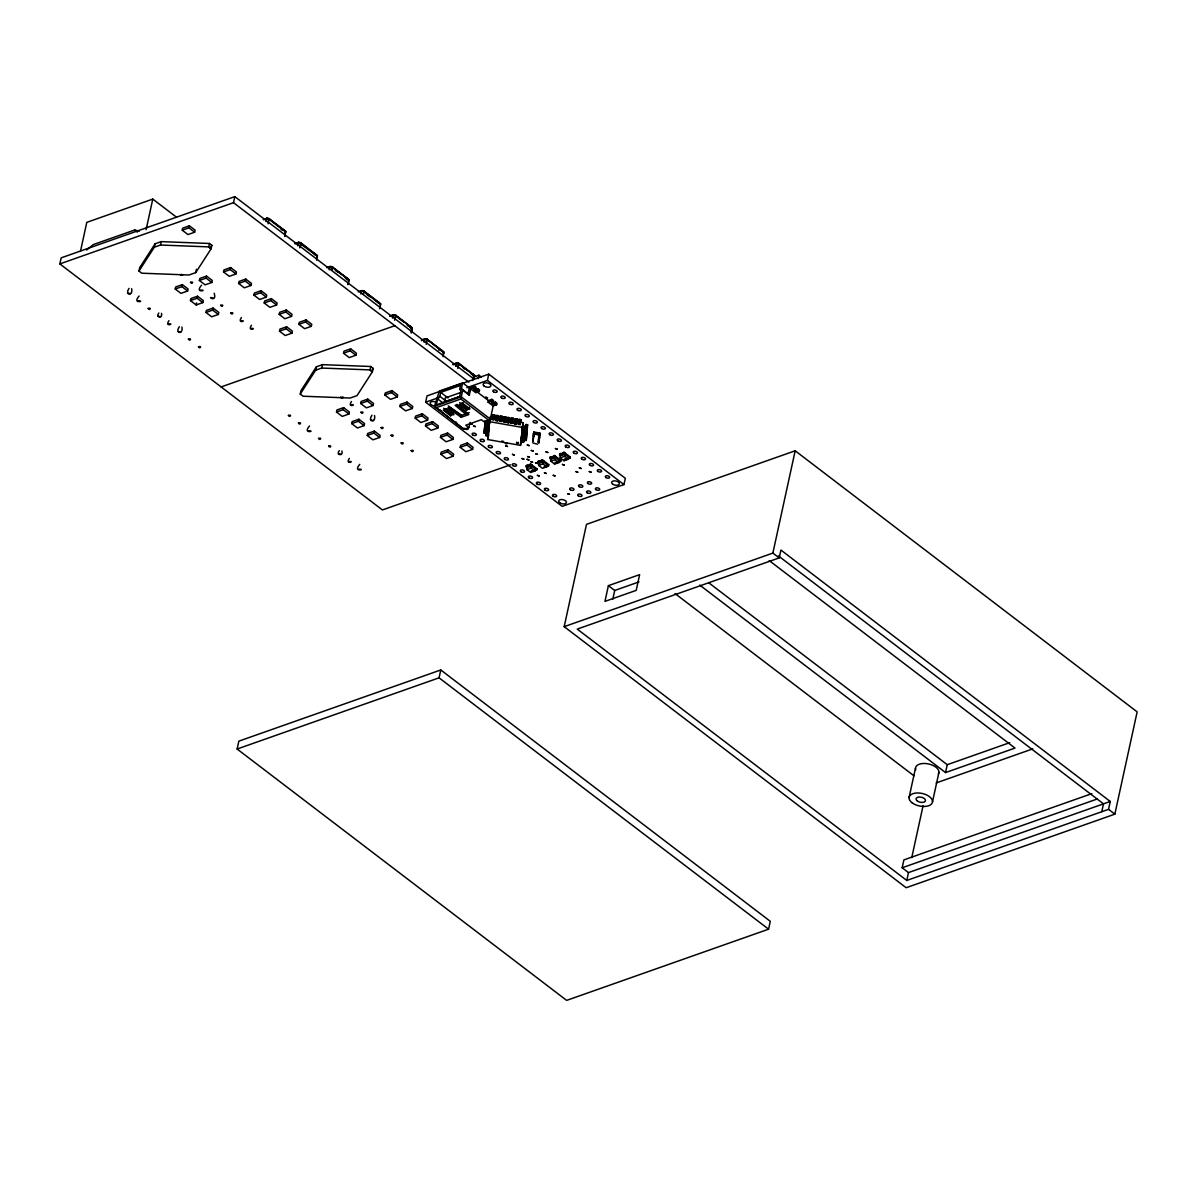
<?xml version="1.0" encoding="UTF-8"?>
<svg xmlns="http://www.w3.org/2000/svg" width="1197" height="1197" viewBox="0 0 1197 1197"><rect width="100%" height="100%" fill="white"/><g stroke="black" fill="none" stroke-linecap="round" stroke-linejoin="round"><path stroke-width="1.5" d="M263.355 219.44L266.677 218.273L269.16 218.722L285.769 231.38L284.916 236.093M317.28 256.876L317.385 255.5L300.791 242.841L298.292 242.393L294.986 243.56M326.601 267.694L329.923 266.512L332.407 266.961L349.015 279.634L348.162 284.332M380.526 305.115L380.631 303.754L364.038 291.08L361.554 290.647L358.232 291.814M389.848 315.933L393.17 314.766L395.653 315.215L412.262 327.873L411.409 332.586M443.773 353.354L443.892 351.993L427.284 339.335L424.8 338.886L421.479 340.053M485.428 433.314L484.022 433.06L484.201 431.638L485.892 431.937L486.266 435.289L488.241 436.052L485.907 435.633L485.518 432.282L484.201 431.638M484.201 430.995L484.381 429.573L486.057 429.873L485.967 430.905L484.201 430.995L485.608 431.249L486.266 435.289M484.381 428.945L484.546 427.524L486.236 427.823L486.147 428.855L484.381 428.945L485.787 429.199L486.446 433.239L488.421 434.002L486.072 433.583L486.162 432.551L488.511 432.97L486.536 432.207M484.546 427.524L485.877 428.167L486.251 431.519L488.6 431.937L486.61 431.174L484.725 425.459L486.416 425.758L486.79 429.125L488.78 429.888L486.431 429.469L486.521 428.436L488.855 428.855L486.88 428.092M484.725 424.83L484.905 423.409L486.595 423.708L486.506 424.74L484.725 424.83L486.132 425.085L486.79 429.125M489.124 425.773L486.775 425.354L485.084 421.344L486.76 421.643L487.149 425.01L489.214 425.384M485.608 431.249L484.381 429.573M485.787 429.199L485.877 428.167M485.967 427.134L484.725 425.459M486.132 425.085L484.905 423.409M486.311 423.02L485.084 421.344M486.416 425.758L486.326 426.79L484.561 426.88M486.76 421.643L486.67 422.676L484.905 422.765M485.907 435.633L485.518 432.282M486.775 425.354L486.401 421.987M486.955 423.289L487.044 422.272L489.468 422.287L487.403 421.928L487.314 422.945L489.304 423.708L486.955 423.289L486.491 420.97L485.084 420.716M486.61 431.174L486.042 426.102M489.034 427.434L486.97 427.06L487.059 426.042L489.124 426.401M522.146 433.464L520.515 445.389L487.658 439.508L489.887 418.366M488.241 436.052L488.421 434.631L486.356 434.272M488.421 434.002L488.6 432.581M488.6 431.937L488.765 430.516L486.7 430.157M488.78 429.888L488.945 428.466M489.304 423.708L489.468 422.287M489.618 423.992L489.917 420.386M492.027 419.758L492.206 418.232L494.077 418.576L493.897 420.102L492.102 419.369M494.6 415.898L494.675 414.97L492.805 414.641L492.64 415.793L494.526 416.137L494.002 418.815L492.132 418.471L492.715 415.554L494.6 415.898L494.077 418.576M494.526 416.137L494.675 414.97M495.767 420.431L495.962 418.905L497.832 419.249L497.653 420.775L495.767 420.431L497.653 420.775M496.546 415.299L496.396 416.466L498.281 416.81L498.431 415.643L496.471 415.703L498.431 415.643M499.523 421.105L499.718 419.578L501.588 419.923L501.408 421.449L499.523 421.105L501.408 421.449M500.301 415.972L500.151 417.14L502.037 417.484L502.186 416.317L500.226 416.376L502.186 416.317M505.164 422.122L505.343 420.596L503.458 420.252L503.368 421.389L505.164 422.122L503.279 421.778L503.398 420.491L504.057 416.646L505.942 416.99L505.777 418.157L503.907 417.813L504.057 416.646M507.034 422.451L507.214 420.925L509.099 421.254L508.92 422.78L507.034 422.451L508.92 422.78M507.812 417.319L507.663 418.486L509.533 418.83C510.521 416.391 505.209 417.828 509.608 418.052M509.608 418.576L507.737 418.247L507.139 421.164L509.024 421.509L509.683 417.663M510.79 423.125L510.969 421.598L512.855 421.928C513.663 425.07 508.246 421.823 512.75 423.065M511.568 417.992L511.418 419.159L513.289 419.489L513.438 418.337L511.478 418.381L513.438 418.337M512.66 423.454L513.363 419.249L511.493 418.92L510.895 421.838L512.78 422.167M514.545 423.798L514.725 422.272L516.595 422.601L516.416 424.127L514.545 423.798L516.416 424.127M515.323 418.666L515.174 419.833L517.044 420.162L517.194 418.995L515.234 419.055L517.194 418.995M518.301 424.471L518.481 422.945L520.351 423.274L520.171 424.8L518.376 424.067M519.079 419.339L518.929 420.506L520.8 420.835L520.276 423.514L518.406 423.184L519.079 419.339L520.949 419.668L520.8 420.835M520.515 445.389L523.074 422.661L490.231 416.78M524.84 440.361L526.336 440.227L524.66 439.912L524.735 438.895L526.426 439.194L524.929 439.329L523.433 442.351L521.084 441.932L521.264 440.511L523.328 440.885L525.109 437.279L526.605 437.129L524.914 436.83L524.825 437.863L526.515 438.162L525.019 438.311M521.353 438.85L523.702 439.269L523.613 440.301L521.264 439.883L521.443 438.461L523.508 438.835L525.288 435.214L526.785 435.08L525.094 434.78L523.598 437.803L521.533 437.429L521.623 436.396L523.688 436.77M521.533 436.8L523.882 437.219L523.792 438.237L521.443 437.818L521.623 436.396M521.623 435.768L521.787 434.346L523.852 434.72L525.274 432.716L526.949 433.015L526.785 434.436L525.378 434.197L523.957 436.187L521.623 435.768L521.787 434.346M521.787 433.703L521.967 432.282L524.032 432.656L525.438 430.666L527.129 430.965L526.964 432.386L525.543 432.132L524.136 434.122L521.787 433.703L521.967 432.282M525.618 428.601L527.219 429.304L525.812 429.05L524.316 432.072L521.967 431.653L522.146 430.232L524.211 430.606L525.992 426.985L527.398 427.239L525.797 426.551M522.236 428.571L524.585 428.99L524.495 430.007L522.146 429.588L522.326 428.167L524.391 428.541L526.171 424.935L527.653 424.785L525.977 424.486L524.481 427.509L522.401 427.149L522.49 426.117L524.555 426.491M522.416 426.506L524.75 426.925L524.66 427.957L522.326 427.538L522.49 426.117M521.084 441.932L521.264 440.511M521.443 438.461L521.264 439.883M522.146 429.588L522.326 428.167M522.461 429.873L523.074 422.661M521.174 441.543L523.239 441.917L523.328 440.885M521.697 435.379L523.777 435.738L523.852 434.72M521.877 433.314L523.942 433.688L524.032 432.656M521.967 431.653L524.121 431.623L524.211 430.606M522.236 429.199L524.301 429.573L524.391 428.541M523.433 442.351L523.523 441.334L521.174 440.915M523.957 436.187L525.468 433.164L526.949 433.015M524.136 434.122L525.633 431.1L527.129 430.965M524.316 432.072L524.406 431.04L522.057 430.621M523.777 435.738L525.274 432.716M523.942 433.688L525.438 430.666M525.977 424.486L525.887 425.519L527.578 425.818L526.082 425.967M525.378 434.197L525.468 433.164M525.543 432.132L525.633 431.1M526.261 440.616L526.426 439.194M526.426 438.551L526.605 437.129M525.199 436.247L526.605 436.501L526.785 435.08M525.722 430.082L527.129 430.322L527.308 428.9M525.902 428.017L527.308 428.272L527.488 426.85M527.488 426.207L527.653 424.785M539.907 433.09L538.859 442.89L539.907 433.09L533.802 431.997L533.458 433.568L532.755 441.798L534.386 433.987L539.054 435.095L537.947 442.456M533.398 436.681L533.802 431.997M284.826 232.053L284.931 230.976L268.951 218.782M332.108 267.425L330.207 266.677L332.197 267.036L348.177 279.215L348.073 280.307M411.424 327.454L411.244 328.936L411.424 327.454L395.444 315.275L389.953 316.158M442.86 353.055L443.04 351.589L427.075 339.394L421.583 340.277M474.581 376.786L474.67 375.708L458.69 363.514L453.199 364.397M491.413 402.731L493.149 402.117L493.493 400.546L491.758 401.16L491.413 402.731L493.314 404.182L493.658 402.596L495.393 401.983L496.979 403.194L496.635 404.766L493.164 405.992L490.276 419.204L489.094 420.506L460.89 398.99L462.685 390.102L461.384 388.741L462.67 382.845L469.314 387.903L474.521 386.062L476.107 387.274L475.763 388.845L474.027 389.459L474.371 387.888M535.613 469.134L535.029 470.975L530.69 472.501L526.889 469.613L526.306 465.498L529.283 465.334L530.66 463.972L536.974 468.79L536.72 469.972L534.61 470.092M535.029 470.975L531.229 468.087L531.498 465.992L527.159 467.518M547.403 464.975L546.82 466.815L542.48 468.356L538.68 465.453L538.096 461.339L541.074 461.174L542.45 459.813L548.765 464.631L548.51 465.813L546.401 465.932M546.82 466.815L543.019 463.927L543.288 461.833L538.949 463.374M559.538 460.695L558.954 462.551L554.6 464.077L550.815 461.174L550.231 457.059L553.194 456.91L554.57 455.533L560.899 460.366L560.645 461.548L558.52 461.668M558.954 462.551L555.154 459.648L555.423 457.553L551.084 459.094M568.964 457.374L568.38 459.214L564.041 460.755L560.241 457.853L559.657 453.738L562.635 453.573L564.011 452.212L570.326 457.03L570.071 458.212L567.962 458.331M568.38 459.214L564.58 456.326L564.849 454.232L560.51 455.773M520.351 423.274L520.875 420.596L518.989 420.267M539.518 437.01L539.293 438.596L539.503 437.773M510.476 464.81L382.412 509.952L59.85 263.909L61.167 257.849L234.836 196.622L474.162 379.18M80.513 251.131L86.782 222.358L152.782 199.091L176.558 217.241M131.64 288.701C133.391 296.377 124.114 295.45 129.067 288.357M146.109 229.674L152.782 199.091M138.972 271.046L139.705 267.634L155.101 243.784L161.206 241.629L209.475 243.47L211.854 245.355L211.121 248.767L195.724 272.617L188.946 275.011L141.8 273.2L138.972 271.046L154.353 247.18L155.101 243.784M138.044 300.941C146.303 300.552 131.446 304.786 139.121 296.033M154.353 247.18L160.473 245.026L161.206 241.629M161.445 313.345C163.316 318.821 154.802 317.774 158.872 313.001M182.228 230.198L182.677 228.163L189.365 225.799L195.096 230.168L194.647 232.203L187.959 234.567L182.228 230.198L188.917 227.834L194.647 232.203M175.211 289.001L175.645 286.966L182.348 284.602L188.064 288.971L187.63 291.006L180.927 293.37L175.211 289.001L181.899 286.637L187.63 291.006M188.917 227.834L189.365 225.799M168.223 323.953C175.6 323.16 164.198 327.798 168.927 320.676M181.899 286.637L182.348 284.602M181.914 327.05C183.68 334.726 174.403 333.798 179.341 326.706M195.724 272.617L196.473 269.22M190.428 300.597L190.862 298.562L197.565 296.213L203.281 300.582L202.847 302.602L196.143 304.966L190.428 300.597L197.116 298.248L202.847 302.602M199.375 280.472L199.824 278.437L206.512 276.073L212.243 280.442L211.794 282.477L205.106 284.841L199.375 280.472L206.079 278.108L211.794 282.477M197.116 298.248L197.565 296.213M196.143 304.966L196.592 302.931M211.121 248.767L208.742 246.881L209.475 243.47M200.483 290.153C208.742 289.749 193.884 293.983 201.56 285.23M206.079 278.108L206.512 276.073M205.959 312.447L206.393 310.412L213.096 308.048L218.812 312.417L218.378 314.452L211.674 316.816L205.959 312.447L212.647 310.083L218.378 314.452M59.85 263.909L233.505 202.682L234.836 196.622M213.126 298.158C205.63 295.36 217.315 303.679 214.188 293.25M212.647 310.083L213.096 308.048M223.525 271.958L223.974 269.924L230.662 267.559L236.393 271.928L235.944 273.963L229.255 276.327L223.525 271.958L230.228 269.594L235.944 273.963M230.228 269.594L230.662 267.559M238.607 283.465L239.041 281.43L245.744 279.066L251.46 283.435L251.026 285.47L244.323 287.819L238.607 283.465L245.295 281.1L251.026 285.47M245.295 281.1L245.744 279.066M240.702 320.826C248.093 320.033 236.692 324.671 241.42 317.549M265.943 221.625L266.677 218.273M268.068 223.734L269.16 218.722M253.884 295.105L254.318 293.085L261.021 290.721L266.751 295.09L266.303 297.125L259.599 299.474L253.884 295.105L260.572 292.756L266.303 297.125M250.757 328.502C258.148 327.709 246.747 332.347 251.475 325.225M260.572 292.756L261.021 290.721M264.193 302.976L264.642 300.941L271.33 298.592L277.061 302.961L276.612 304.981L269.924 307.345L264.193 302.976L270.896 300.627L276.612 304.981M284.677 236.407L285.769 231.38M270.896 300.627L271.33 298.592M279.155 314.392L279.589 312.357L286.292 309.993L292.008 314.362L291.574 316.397L284.871 318.746L279.155 314.392L285.844 312.028L291.574 316.397M297.574 245.744L298.292 242.393M298.592 242.557L316.457 255.485L300.582 242.916L295.075 243.784M279.485 331.165L279.918 329.13L286.622 326.766L292.337 331.135L291.903 333.17L285.2 335.534L279.485 331.165L286.173 328.801L291.903 333.17M285.844 312.028L286.292 309.993M299.699 247.854L300.791 242.841M286.173 328.801L286.622 326.766M298.906 324.312L299.34 322.277L306.043 319.928L311.759 324.297L311.325 326.332L304.622 328.681L298.906 324.312L305.594 321.963L311.325 326.332M316.547 260.213L317.385 255.5M305.594 321.963L306.043 319.928M300.252 394.067L300.986 390.656L316.382 366.806L322.487 364.651L370.756 366.491L373.135 368.377L372.402 371.788L357.005 395.638L350.242 398.032L303.08 396.222L300.252 394.067L315.634 370.217L316.382 366.806M329.19 269.864L329.923 266.512M331.689 270.313L332.407 266.961M237.126 749.023L238.831 741.152L440.78 669.961L770.299 921.316L768.579 929.186L566.645 1000.378L237.126 749.023L439.06 677.831L768.579 929.186M315.634 370.217L321.754 368.048L322.487 364.651M308.437 430.92C316.696 430.516 301.839 434.75 309.514 425.997M348.177 279.215L336.477 270.746M347.923 284.647L349.015 279.634M343.509 353.22L343.958 351.185L350.646 348.821L356.377 353.19L355.928 355.225L349.24 357.589L343.509 353.22L350.212 350.856L355.928 355.225M360.821 293.983L361.554 290.647M336.492 412.022L336.926 409.987L343.629 407.623L349.359 411.992L348.911 414.027L342.207 416.391L336.492 412.022L343.18 409.658L348.911 414.027M350.212 350.856L350.646 348.821M363.828 291.155L361.748 291.185L363.828 291.155L379.793 303.335M363.304 294.432L364.038 291.08M343.18 409.658L343.629 407.623M341.893 450.985C343.763 456.461 335.25 455.414 339.32 450.641M350.766 404.781C358.157 403.988 346.741 408.626 351.484 401.504M351.709 423.618L352.142 421.598L358.846 419.234L364.576 423.603L364.127 425.638L357.424 427.987L351.709 423.618L358.397 421.269L364.127 425.638M379.539 308.766L380.631 303.754M360.656 403.494L361.105 401.459L367.793 399.11L373.524 403.464L373.075 405.499L366.387 407.863L360.656 403.494L367.359 401.13L373.075 405.499M348.656 461.593C356.048 460.8 344.646 465.438 349.374 458.316M358.397 421.269L358.846 419.234M372.402 371.788L370.023 369.903L370.756 366.491M367.359 401.13L367.793 399.11M358.711 469.269C366.97 468.865 352.113 473.099 359.788 464.346M392.436 318.103L393.17 314.766M367.24 435.469L367.674 433.434L374.377 431.085L380.107 435.439L379.658 437.474L372.955 439.838L367.24 435.469L373.928 433.119L379.658 437.474M374.526 415.539C376.277 423.214 367 422.287 371.953 415.209M394.561 320.227L395.653 315.215M373.928 433.119L374.377 431.085M384.806 394.98L385.254 392.945L391.943 390.596L397.673 394.95L397.224 396.985L390.536 399.349L384.806 394.98L391.509 392.616L397.224 396.985M391.509 392.616L391.943 390.596M411.17 332.886L412.262 327.873M399.888 406.486L400.322 404.451L407.025 402.087L412.756 406.456L412.307 408.491L405.603 410.855L399.888 406.486L406.576 404.122L412.307 408.491M406.576 404.122L407.025 402.087M424.067 342.237L424.8 338.886M425.085 339.035L421.494 340.666M427.075 339.394L440.062 349.748M426.192 344.347L427.284 339.335M415.164 418.142L415.613 416.107L422.302 413.743L428.032 418.112L427.583 420.147L420.895 422.496L415.164 418.142L421.853 415.778L427.583 420.147M421.853 415.778L422.302 413.743M425.638 402.207L427.015 395.908L488.765 374.137L625.328 478.291L623.951 484.59L562.201 506.361L425.638 402.207L439.359 397.359M425.474 425.997L425.923 423.977L432.611 421.613L438.341 425.982L437.893 428.017L431.204 430.366L425.474 425.997L432.177 423.648L437.893 428.017M443.04 356.706L443.892 351.993M432.177 423.648L432.611 421.613M437.683 398.915L436.396 404.81L459.663 396.611L460.95 390.716L459.648 389.354L460.501 385.419L440.705 392.392L439.853 396.327L437.683 398.915L442.067 402.252M445.239 410.571L446.631 410.077L452.96 414.895L454.007 414.536L446.735 408.985L443.249 410.212L450.521 415.763L451.568 415.389L445.239 410.571L445.673 408.596M455.683 366.357L456.416 363.005L458.9 363.454L475.508 376.112M440.436 437.414L440.87 435.379L447.573 433.015L453.289 437.384L452.855 439.419L446.152 441.783L440.436 437.414L447.124 435.05L452.855 439.419M457.808 368.467L458.9 363.454M440.765 454.187L441.199 452.152L447.902 449.788L453.633 454.157L453.184 456.192L446.481 458.556L440.765 454.187L447.454 451.823L453.184 456.192M450.521 415.763L452.002 413.429M447.124 435.05L447.573 433.015M447.454 451.823L447.902 449.788M461.219 404.93L462.611 404.451L468.94 409.269L469.972 408.895L462.7 403.359L459.229 404.571L466.501 410.122L467.548 409.763L461.219 404.93L461.653 402.97M462.611 404.451L463.044 402.476M469.239 412.636L461.339 415.479L449.563 407.279L447.828 407.893L461.174 417.289L461.608 415.329L448.262 405.918M475.763 388.845L474.177 387.648L470.705 388.86L469.329 395.16L468.027 393.813L469.314 387.903M472.635 380.571L473.384 377.16L478.935 375.2L481.314 377.01M466.501 410.122L466.935 408.162L459.663 402.611M474.67 375.708L458.616 363.903M460.187 447.349L460.621 445.314L467.324 442.95L473.039 447.319L472.606 449.354L465.902 451.703L460.187 447.349L466.875 444.985L472.606 449.354M468.94 409.269L469.359 407.294M474.177 387.648L474.521 386.062M478.202 378.611L478.935 375.2M474.027 389.459L475.927 390.91L476.256 389.339L478.007 388.726L479.578 389.923L479.234 391.509L475.763 392.721L470.705 388.86M462.67 382.845L439.404 391.045L434.466 406.292L463.763 429.229L468.88 427.628L470.032 422.376M475.927 390.91L477.663 390.297L478.007 388.726M466.875 444.985L467.324 442.95M466.815 387.693L487.403 380.437L488.765 374.137M493.164 405.992L488.092 402.132L488.436 400.561L491.922 399.334L493.493 400.546M484.022 433.06L485.802 432.97M488.092 402.132L491.578 400.905L491.922 399.334M488.765 430.516L486.341 430.501M493.314 404.182L495.049 403.569L495.393 401.983M488.421 434.631L485.982 434.616M492.805 414.641L494.585 415.359M487.658 439.508L488.69 434.78M439.06 677.831L440.78 669.961M505.942 416.99L503.967 417.05M520.949 419.668L518.989 419.728M527.308 428.272L525.707 427.568M527.129 430.322L525.528 429.633M526.964 432.386L525.363 431.683M526.785 434.436L525.184 433.748M526.605 436.501L525.004 435.798M533.727 432.865L533.862 434.526M533.593 434.466L533.727 436.127M526.052 466.68L527.623 465.035M533.174 439.344L533.308 441.005M527.353 466.217L529.298 466.351L529.358 464.421M529.104 465.603L530.66 463.972M539.697 435.558L538.889 437.04M539.413 438.85L538.605 440.331M539.278 440.436L538.47 441.932M535.418 470.436L536.974 468.79M537.842 462.521L539.413 460.89M539.144 462.057L541.089 462.192L541.149 460.276M540.894 461.443L542.45 459.813M544.426 466.172L544.171 467.354L545.727 465.708M547.209 466.276L548.765 464.631M549.977 458.242L551.533 456.611M551.278 457.793L553.209 457.927L553.268 455.997M553.014 457.179L554.57 455.533M559.403 454.92L560.974 453.289M560.705 454.456L562.635 454.591L562.71 452.675M562.455 453.843L564.011 452.212M564.041 460.755L564.625 458.9L565.732 459.753L565.986 458.571M568.77 458.675L570.326 457.03M564.191 626.659L586.485 524.361L795.182 450.79L1137.15 711.871L1114.841 814.155L906.159 887.725L564.191 626.659L772.873 553.089L779.202 557.907L780.908 550.036L1110.247 801.466L1108.527 809.337L906.787 880.453L577.253 629.098L779.202 557.907M608.39 585.662L604.949 601.388L636.206 590.375L639.647 574.635L608.39 585.662L614.704 590.48L639.018 581.907M612.804 599.218L614.704 590.48M772.873 553.089L795.182 450.79M909.047 797.621L915.481 768.115M1110.247 801.466L908.493 872.583L902.179 867.765L903.885 859.895L1091.859 793.626M906.787 880.453L908.493 872.583M911.77 857.561L923.082 805.701M932.508 801.825L938.942 772.319M699.751 585.079L945.54 772.574L947.261 764.703L1009.774 742.664M1101.779 811.716L1103.484 803.845L778.409 555.887M530.69 472.501L531.273 470.66L533.682 471.049M554.6 464.077L555.199 462.222L557.607 462.611M127.989 293.28L130.578 293.609M158.154 316.277L160.742 316.621M178.278 331.629L180.852 331.958M338.601 453.917L341.19 454.262M370.875 420.117L373.449 420.461M209.939 248.348L211.854 245.355M371.22 371.369L373.135 368.377M524.481 427.509L526.171 424.935M524.301 429.573L525.992 426.985M524.121 431.623L525.812 429.05M523.598 437.803L525.288 435.214M523.418 439.853L525.109 437.279M523.239 441.917L524.929 439.329M340.965 396.791C339.724 398.451 344.736 398.212 342.791 396.776M86.618 250.023L93.366 244.547L134.618 230.019L139.376 231.126M263.46 219.664L266.961 218.438M221.131 386.93L394.801 325.704M453.109 364.172L456.416 363.005M453.124 364.786L456.626 363.559M460.546 392.556L445.269 397.943L444.416 401.878L459.693 396.491M490.306 419.055L461.219 396.865L434.466 406.292L435.394 407.519A2.589 2.17 4.9 0 0 436.097 407.728L460.89 398.99M461.174 417.289L468.82 414.596L456.865 404.706L455.129 405.319L465.498 414.012L465.932 412.037L456.85 404.436M489.094 420.506L484.516 422.122L481.344 419.713L465.723 425.219L468.88 427.628M531.917 464.93L527.578 466.471L526.306 465.498M540.82 461.803L543.707 460.77M555.842 456.506L551.503 458.032L550.231 457.059M565.268 453.169L560.929 454.71L559.657 453.738M526.889 469.613L531.229 468.087M538.68 465.453L543.019 463.927M550.815 461.174L555.154 459.648M560.241 457.853L564.58 456.326M559.598 460.815L560.899 460.366M565.732 459.753L566.794 459.035M945.54 772.574L1015.011 748.08L769.207 560.6M936.159 782.943L1032.772 748.873M902.179 867.765L1097.17 799.027M464.167 429.274L436.097 407.728M266.677 218.423L267.066 218.318A1.915 1.032 12.3 0 1 269.325 218.827L269.624 219.096A1.915 1.032 12.3 0 1 269.879 219.65M329.744 267.455L330.133 267.35A1.915 1.032 12.3 0 1 331.554 267.47M332.182 268.652L332.571 268.547A1.915 1.032 12.3 0 0 332.871 267.335L332.571 267.081A1.915 1.032 12.3 0 0 330.312 266.557L329.923 266.677A1.915 1.032 12.3 0 0 329.429 267.604M456.626 363.843L456.237 363.948A1.915 1.032 12.3 0 0 455.698 364.606M506.017 442.86C503.518 443.638 508.83 444.521 506.511 442.95M181.495 274.278L180.627 275.34L182.857 274.786M160.473 245.026L208.742 246.881M321.754 368.048L370.023 369.903M503.982 417.573L505.852 417.918L505.269 420.835L503.398 420.491M487.583 419.863L489.648 420.237L489.483 421.658L487.493 420.895M487.224 420.207L489.558 420.626M487.134 421.239L522.042 427.389M487.239 423.977L489.304 424.351M486.865 424.322L489.214 424.74M536.78 433.419L539.832 433.957L539.024 435.454M533.458 433.568L539.563 434.661M489.034 426.805L486.685 426.386L486.61 427.404L488.945 427.823M521.877 432.686L524.226 433.105M521.712 434.735L524.047 435.154M537.543 444.237L532.934 442.935M501.633 441.065L503.503 441.409M516.595 442.92L518.256 443.204L518.331 442.306M1108.527 809.337L1114.841 814.155M487.403 380.437L623.951 484.59M270.313 220.278L283.39 230.258M365.19 292.652L379.718 303.724M395.369 315.664L404.077 322.307M406.98 324.522L411.334 327.843M563.742 453.394L570.071 458.212M233.505 202.682L468.775 382.142M477.663 390.297L479.234 391.509M491.578 400.905L493.149 402.117M495.049 403.569L496.635 404.766M477.483 392.197L488.436 400.561M554.316 456.715L560.645 461.548M461.384 388.741L468.027 393.813M462.685 390.102L469.329 395.16M708.863 582.864L947.261 764.703M542.181 460.995L548.51 465.813M538.096 461.339L539.368 462.311M440.705 392.392L448.007 397.973M439.853 396.327L445.688 400.786M530.391 465.154L536.72 469.972M449.593 410.032L453.394 412.935M443.683 408.237L446.586 410.466M675.033 593.562L914.014 775.851M134.618 230.019L137.326 232.083M458.9 364.352L458.96 364.397A1.915 1.032 12.3 0 0 458.062 363.948M456.356 364.591L456.117 364.367A1.915 1.032 12.3 0 1 456.416 363.155L456.805 363.05A1.915 1.032 12.3 0 1 459.079 363.559L459.379 363.828A1.915 1.032 12.3 0 1 459.618 364.382M427.568 340.487L427.269 340.232A1.915 1.032 12.3 0 0 426.88 340.008M395.653 316.113L395.953 316.367A1.915 1.032 12.3 0 1 396.132 316.651A1.915 1.032 12.3 0 0 396.117 315.574L395.818 315.32A1.915 1.032 12.3 0 0 393.559 314.811L393.17 314.916A1.915 1.032 12.3 0 0 392.676 315.305M269.16 219.62L269.205 219.664A1.915 1.032 12.3 0 0 267.335 219.066M486.85 420.626L487.314 422.945M486.221 424.052L486.97 427.06M485.698 430.217L486.446 433.239M467.788 427.658A2.185 1.167 12.3 0 1 467.189 429.424A2.185 1.167 12.3 0 1 464.107 428.152M441.454 410.87A2.185 1.167 12.3 0 1 440.002 409.778M456.581 422.661A2.185 1.167 12.3 0 1 456.072 422.032M434.9 405.948A3.95 2.125 12.3 0 1 430.187 403.015A3.95 2.125 12.3 0 1 435.244 401.848M915.75 769.851A11.94 6.419 12.3 0 1 927.765 763.791A11.94 6.419 12.3 0 1 938.403 773.905M427.942 340.517A1.915 1.032 12.3 0 0 427.748 339.709L427.449 339.439A1.915 1.032 12.3 0 0 425.174 338.931L424.785 339.035A1.915 1.032 12.3 0 0 424.307 339.963A1.915 1.032 12.3 0 0 424.067 340.487M438.775 350.033A1.915 1.032 12.3 0 1 441.154 350.003A1.915 1.032 12.3 0 1 442.142 351.424M441.199 350.901A1.915 1.032 12.3 0 1 441.843 351.394M407.459 325.749A1.915 1.032 12.3 0 1 409.748 325.988A1.915 1.032 12.3 0 1 410.511 327.305M409.943 327.005A1.915 1.032 12.3 0 1 410.227 327.275M364.501 292.502A1.915 1.032 12.3 0 0 364.501 291.455L364.202 291.2A1.915 1.032 12.3 0 0 361.928 290.691L361.539 290.796A1.915 1.032 12.3 0 0 361 291.44M376.247 301.524A1.915 1.032 12.3 0 1 378.491 302.093A1.915 1.032 12.3 0 1 378.686 303.395A1.915 1.032 12.3 0 0 377.504 302.467M361.763 291.47A1.915 1.032 12.3 0 1 362.706 291.484M366.88 294.567A7.885 4.234 12.3 0 1 369.574 296.632M471.109 373.898A1.915 1.032 12.3 0 1 473.369 374.466A1.915 1.032 12.3 0 1 473.563 375.753M473.473 375.514A1.915 1.032 12.3 0 1 473.384 376.546M472.381 374.841A1.915 1.032 12.3 0 1 473.189 375.26M463.299 367.898A7.885 4.234 12.3 0 1 464.451 368.99M345.574 277.435A1.915 1.032 12.3 0 1 347.31 278.527A1.915 1.032 12.3 0 1 346.337 279.529M332.018 267.634A1.915 1.032 12.3 0 1 332.407 267.859L332.706 268.128A1.915 1.032 12.3 0 1 332.961 268.682M345.394 278.228A1.915 1.032 12.3 0 1 345.873 278.347M346.696 278.766A1.915 1.032 12.3 0 1 347.19 279.589M335.25 270.447A7.885 4.234 12.3 0 1 337.958 272.512M300.956 244.427A1.915 1.032 12.3 0 0 301.255 243.215L300.956 242.946A1.915 1.032 12.3 0 0 298.681 242.437L298.292 242.542A1.915 1.032 12.3 0 0 297.814 243.485A1.915 1.032 12.3 0 1 298.128 243.335L298.517 243.23A1.915 1.032 12.3 0 1 300.387 243.515M314.422 253.435A1.915 1.032 12.3 0 1 315.439 255.141M301.075 244.008A1.915 1.032 12.3 0 1 301.27 244.831M314.257 254.228A1.915 1.032 12.3 0 1 314.691 254.407M315.35 254.916A1.915 1.032 12.3 0 1 315.559 255.47M266.377 219.635A1.915 1.032 12.3 0 1 266.377 218.602M280.966 229.255A1.915 1.032 12.3 0 1 283.031 229.405A1.915 1.032 12.3 0 1 284.108 230.557M266.018 219.605A1.915 1.032 12.3 0 1 266.198 219.38M281.654 229.929A1.915 1.032 12.3 0 1 283.45 230.527M470.197 423.588L472.007 424.187L470.197 423.588M473.578 425.982L475.404 426.581L473.578 425.982M485.713 397.254L487.523 397.853L485.713 397.254M505.688 445.838L507.498 446.451L505.688 445.838M512.481 454.381L514.306 454.98L512.481 454.381M522.057 458.526L523.867 459.124L522.057 458.526M527.323 445.03L529.134 445.628L527.323 445.03M527.114 459.334L528.939 459.947L527.114 459.334M527.608 456.566L529.433 457.164L527.608 456.566M531.303 450.431L533.114 451.03L531.303 450.431M530.78 461.638L532.59 462.237L530.78 461.638M535.643 453.738L537.453 454.336L535.643 453.738M535.553 462.82L537.363 463.419L535.553 462.82M537.393 475.344L539.204 475.942L537.393 475.344M545.982 451.882L547.792 452.481L545.982 451.882M544.44 472.845L546.266 473.443L544.44 472.845M553.223 475.314L555.034 475.912L553.223 475.314M555.423 448.561L557.233 449.159L555.423 448.561M562.455 464.451L564.266 465.049L562.455 464.451M567.647 493.703L569.473 494.301L567.647 493.703M575.952 471.603L577.777 472.202L575.952 471.603M579.348 467.892L581.173 468.491L579.348 467.892M589.298 471.543L591.123 472.142L589.298 471.543M496.471 416.227L495.887 419.145L497.757 419.489L498.356 416.571L496.471 416.227M500.226 416.9L499.643 419.818L501.513 420.162L502.097 417.244L500.226 416.9M515.234 419.593L514.65 422.511L516.535 422.84L517.119 419.923L515.234 419.593M148.189 308.437C149.535 311.489 152.169 306.836 148.189 308.437M190.518 282.312C191.849 285.365 194.498 280.697 190.518 282.312M188.408 339.125C189.754 342.177 192.388 337.509 188.408 339.125M198.478 346.786C199.809 349.838 202.443 345.185 198.478 346.786M220.682 305.31C222.029 308.362 224.662 303.709 220.682 305.31M230.737 312.986C232.083 316.038 234.717 311.37 230.737 312.986M288.417 415.404C289.749 418.456 292.397 413.788 288.417 415.404M298.472 423.065C299.804 426.117 302.452 421.464 298.472 423.065M318.582 438.416C319.913 441.469 322.562 436.8 318.582 438.416M328.636 446.077C329.983 449.129 332.616 444.476 328.636 446.077M360.91 412.277C362.242 415.329 364.89 410.661 360.91 412.277M381.02 427.613C382.352 430.666 385 425.997 381.02 427.613M391.075 435.289C392.407 438.341 395.055 433.673 391.075 435.289M401.13 442.95C402.461 446.002 405.11 441.349 401.13 442.95M411.184 450.626C412.516 453.678 415.164 449.01 411.184 450.626M516.58 442.396L517.328 443.638L518.555 443.204L516.58 442.396M605.906 477.513A2.185 1.167 12.3 0 0 609.527 477.633A2.185 1.167 12.3 0 0 607.029 475.718A2.185 1.167 12.3 0 0 605.906 477.513M597.872 471.394A2.185 1.167 12.3 0 0 601.507 471.498A2.185 1.167 12.3 0 0 598.994 469.598A2.185 1.167 12.3 0 0 597.872 471.394M484.127 386.062A3.95 2.125 12.3 0 0 490.695 386.272A3.95 2.125 12.3 0 0 486.177 382.816A3.95 2.125 12.3 0 0 484.127 386.062M525.573 416.242A2.185 1.167 12.3 0 0 529.209 416.361A2.185 1.167 12.3 0 0 526.71 414.446A2.185 1.167 12.3 0 0 525.573 416.242M517.538 410.122A2.185 1.167 12.3 0 0 521.174 410.242A2.185 1.167 12.3 0 0 518.675 408.327A2.185 1.167 12.3 0 0 517.538 410.122M589.837 465.259A2.185 1.167 12.3 0 0 593.473 465.379A2.185 1.167 12.3 0 0 590.959 463.463A2.185 1.167 12.3 0 0 589.837 465.259M488.705 447.154A2.185 1.167 12.3 0 0 492.341 447.274A2.185 1.167 12.3 0 0 489.842 445.374A2.185 1.167 12.3 0 0 488.705 447.154M480.67 441.035A2.185 1.167 12.3 0 0 484.306 441.154A2.185 1.167 12.3 0 0 481.807 439.239A2.185 1.167 12.3 0 0 480.67 441.035M472.65 434.9A2.185 1.167 12.3 0 0 476.271 435.02A2.185 1.167 12.3 0 0 473.773 433.119A2.185 1.167 12.3 0 0 472.65 434.9M501.483 397.868A2.185 1.167 12.3 0 0 505.119 397.988A2.185 1.167 12.3 0 0 502.605 396.072A2.185 1.167 12.3 0 0 501.483 397.868M493.448 391.733A2.185 1.167 12.3 0 0 497.084 391.853A2.185 1.167 12.3 0 0 494.57 389.938A2.185 1.167 12.3 0 0 493.448 391.733M578.331 495.842A2.185 1.167 12.3 0 0 581.951 495.947A2.185 1.167 12.3 0 0 579.453 494.047A2.185 1.167 12.3 0 0 578.331 495.842M570.296 489.708A2.185 1.167 12.3 0 0 573.917 489.827A2.185 1.167 12.3 0 0 571.418 487.912A2.185 1.167 12.3 0 0 570.296 489.708M587.143 492.73A2.185 1.167 12.3 0 0 590.779 492.85A2.185 1.167 12.3 0 0 588.281 490.935A2.185 1.167 12.3 0 0 587.143 492.73M595.971 489.618A2.185 1.167 12.3 0 0 599.607 489.738A2.185 1.167 12.3 0 0 597.094 487.822A2.185 1.167 12.3 0 0 595.971 489.618M587.936 483.498A2.185 1.167 12.3 0 0 591.572 483.603A2.185 1.167 12.3 0 0 589.059 481.703A2.185 1.167 12.3 0 0 587.936 483.498M579.109 486.595A2.185 1.167 12.3 0 0 582.744 486.715A2.185 1.167 12.3 0 0 580.246 484.8A2.185 1.167 12.3 0 0 579.109 486.595M549.677 434.631A2.185 1.167 12.3 0 0 553.313 434.75A2.185 1.167 12.3 0 0 550.8 432.835A2.185 1.167 12.3 0 0 549.677 434.631M565.732 446.885A2.185 1.167 12.3 0 0 569.368 446.99A2.185 1.167 12.3 0 0 566.869 445.089A2.185 1.167 12.3 0 0 565.732 446.885M557.712 440.75A2.185 1.167 12.3 0 0 561.333 440.87A2.185 1.167 12.3 0 0 558.834 438.955A2.185 1.167 12.3 0 0 557.712 440.75M573.767 453.005A2.185 1.167 12.3 0 0 577.403 453.124A2.185 1.167 12.3 0 0 574.904 451.209A2.185 1.167 12.3 0 0 573.767 453.005M541.643 428.496A2.185 1.167 12.3 0 0 545.278 428.616A2.185 1.167 12.3 0 0 542.765 426.701A2.185 1.167 12.3 0 0 541.643 428.496M533.608 422.376A2.185 1.167 12.3 0 0 537.244 422.496A2.185 1.167 12.3 0 0 534.745 420.581A2.185 1.167 12.3 0 0 533.608 422.376M544.934 490.052A2.185 1.167 12.3 0 0 548.57 490.172A2.185 1.167 12.3 0 0 546.071 488.256A2.185 1.167 12.3 0 0 544.934 490.052M536.899 483.917A2.185 1.167 12.3 0 0 540.535 484.037A2.185 1.167 12.3 0 0 538.037 482.137A2.185 1.167 12.3 0 0 536.899 483.917M528.879 477.798A2.185 1.167 12.3 0 0 532.5 477.917A2.185 1.167 12.3 0 0 530.002 476.002A2.185 1.167 12.3 0 0 528.879 477.798M559.717 502.755A3.95 2.125 12.3 0 0 566.286 502.964A3.95 2.125 12.3 0 0 561.767 499.508A3.95 2.125 12.3 0 0 559.717 502.755M612.655 484.097A3.95 2.125 12.3 0 0 619.223 484.306A3.95 2.125 12.3 0 0 614.689 480.85A3.95 2.125 12.3 0 0 612.655 484.097M581.802 459.139A2.185 1.167 12.3 0 0 585.438 459.244A2.185 1.167 12.3 0 0 582.939 457.344A2.185 1.167 12.3 0 0 581.802 459.139M520.845 471.663A2.185 1.167 12.3 0 0 524.466 471.783A2.185 1.167 12.3 0 0 521.967 469.882A2.185 1.167 12.3 0 0 520.845 471.663M512.81 465.543A2.185 1.167 12.3 0 0 516.446 465.663A2.185 1.167 12.3 0 0 513.932 463.748A2.185 1.167 12.3 0 0 512.81 465.543M509.518 403.988A2.185 1.167 12.3 0 0 513.139 404.107A2.185 1.167 12.3 0 0 510.64 402.192A2.185 1.167 12.3 0 0 509.518 403.988M552.969 496.171A2.185 1.167 12.3 0 0 556.605 496.291A2.185 1.167 12.3 0 0 554.106 494.391A2.185 1.167 12.3 0 0 552.969 496.171M504.775 459.409A2.185 1.167 12.3 0 0 508.411 459.528A2.185 1.167 12.3 0 0 505.897 457.628A2.185 1.167 12.3 0 0 504.775 459.409M496.74 453.289A2.185 1.167 12.3 0 0 500.376 453.409A2.185 1.167 12.3 0 0 497.877 451.493A2.185 1.167 12.3 0 0 496.74 453.289M912.099 802.783A11.94 6.419 12.3 0 0 931.969 803.411A11.94 6.419 12.3 0 0 918.279 792.968A11.94 6.419 12.3 0 0 912.099 802.783M917.306 800.958A4.773 2.559 12.3 0 0 925.266 801.197A4.773 2.559 12.3 0 0 919.775 797.022A4.773 2.559 12.3 0 0 917.306 800.958"/></g></svg>
